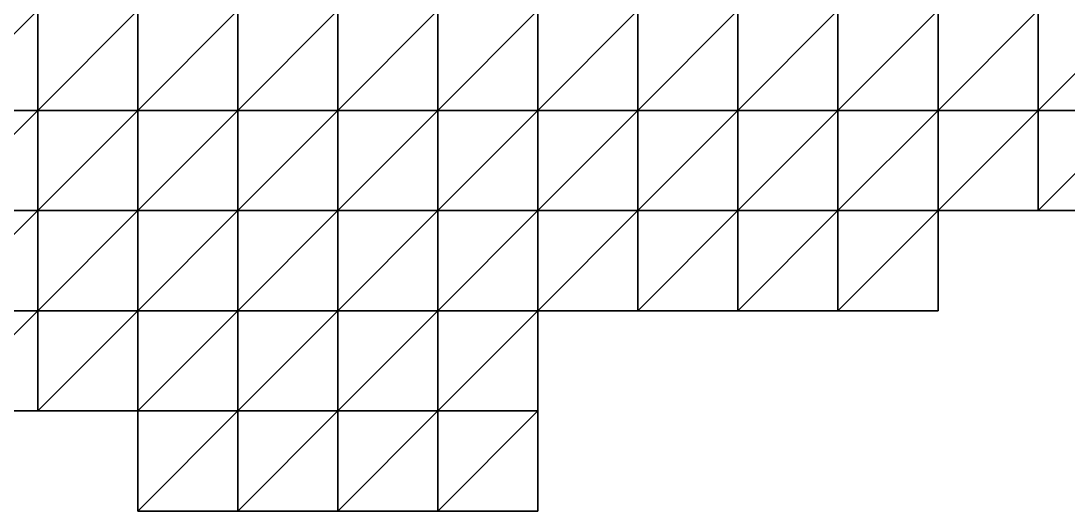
# Model space of a CAD drawing. Extents: x 292020 to 295740, y 4557680 to 4560040.
# Drawn here: x 293916.6 to 294126, y 4558360 to 4558457.8 of the extents above; entities that cross this region are included whole.
import ezdxf

# ---------------------------------------------------------------- set-up
doc = ezdxf.new("R2010")
doc.units = 0
doc.layers.add('RUN201_4_-_RUN201_NODOMAIN5_20X', color=7, linetype='CONTINUOUS')

msp = doc.modelspace()

# ---------------------------------------------------------------- linework, layer by layer
at = {"layer": 'RUN201_4_-_RUN201_NODOMAIN5_20X'}
for points in [[(293900, 4558460, 1920), (293900, 4558440, 1920), (293920, 4558460, 1920)], [(293920, 4558460, 1920), (293900, 4558440, 1920), (293920, 4558440, 1920)], [(293920, 4558460, 1980), (293900, 4558440, 1980), (293900, 4558460, 1980)], [(293920, 4558440, 1980), (293900, 4558440, 1980), (293920, 4558460, 1980)], [(293920, 4558460, 1900), (293920, 4558440, 1900), (293940, 4558460, 1900)], [(293940, 4558460, 1900), (293920, 4558440, 1900), (293940, 4558440, 1900)], [(293920, 4558460, 1900), (293920, 4558440, 1920), (293920, 4558440, 1900)], [(293920, 4558460, 1920), (293920, 4558440, 1920), (293920, 4558460, 1900)], [(293940, 4558460, 1980), (293920, 4558440, 1980), (293920, 4558460, 1980)], [(293940, 4558440, 1980), (293920, 4558440, 1980), (293940, 4558460, 1980)], [(293940, 4558460, 1900), (293940, 4558440, 1900), (293960, 4558460, 1900)], [(293960, 4558460, 1900), (293940, 4558440, 1900), (293960, 4558440, 1900)], [(293960, 4558460, 1980), (293940, 4558440, 1980), (293940, 4558460, 1980)], [(293960, 4558440, 1980), (293940, 4558440, 1980), (293960, 4558460, 1980)], [(293960, 4558460, 1900), (293960, 4558440, 1900), (293980, 4558460, 1900)], [(293980, 4558460, 1900), (293960, 4558440, 1900), (293980, 4558440, 1900)], [(293980, 4558460, 1960), (293960, 4558440, 1960), (293960, 4558460, 1960)], [(293980, 4558440, 1960), (293960, 4558440, 1960), (293980, 4558460, 1960)], [(293960, 4558440, 1960), (293960, 4558440, 1980), (293960, 4558460, 1960)], [(293960, 4558460, 1960), (293960, 4558440, 1980), (293960, 4558460, 1980)], [(293980, 4558460, 1880), (293980, 4558440, 1880), (294000, 4558460, 1880)], [(294000, 4558460, 1880), (293980, 4558440, 1880), (294000, 4558440, 1880)], [(293980, 4558460, 1880), (293980, 4558440, 1900), (293980, 4558440, 1880)], [(293980, 4558460, 1900), (293980, 4558440, 1900), (293980, 4558460, 1880)], [(294000, 4558460, 1960), (293980, 4558440, 1960), (293980, 4558460, 1960)], [(294000, 4558440, 1960), (293980, 4558440, 1960), (294000, 4558460, 1960)], [(294000, 4558460, 1880), (294000, 4558440, 1880), (294020, 4558460, 1880)], [(294020, 4558460, 1880), (294000, 4558440, 1880), (294020, 4558440, 1880)], [(294020, 4558460, 1960), (294000, 4558440, 1960), (294000, 4558460, 1960)], [(294020, 4558440, 1960), (294000, 4558440, 1960), (294020, 4558460, 1960)], [(294020, 4558440, 1880), (294020, 4558440, 1900), (294020, 4558460, 1880)], [(294020, 4558460, 1880), (294020, 4558440, 1900), (294020, 4558460, 1900)], [(294020, 4558460, 1900), (294020, 4558440, 1900), (294040, 4558460, 1900)], [(294040, 4558460, 1900), (294020, 4558440, 1900), (294040, 4558440, 1900)], [(294040, 4558460, 1960), (294020, 4558440, 1960), (294020, 4558460, 1960)], [(294040, 4558440, 1960), (294020, 4558440, 1960), (294040, 4558460, 1960)], [(294040, 4558460, 1900), (294040, 4558440, 1900), (294060, 4558460, 1900)], [(294060, 4558460, 1900), (294040, 4558440, 1900), (294060, 4558440, 1900)], [(294060, 4558460, 1960), (294040, 4558440, 1960), (294040, 4558460, 1960)], [(294060, 4558440, 1960), (294040, 4558440, 1960), (294060, 4558460, 1960)], [(294060, 4558460, 1900), (294060, 4558440, 1900), (294080, 4558460, 1900)], [(294080, 4558460, 1900), (294060, 4558440, 1900), (294080, 4558440, 1900)], [(294080, 4558460, 1960), (294060, 4558440, 1960), (294060, 4558460, 1960)], [(294080, 4558440, 1960), (294060, 4558440, 1960), (294080, 4558460, 1960)], [(294080, 4558440, 1900), (294080, 4558440, 1920), (294080, 4558460, 1900)], [(294080, 4558460, 1900), (294080, 4558440, 1920), (294080, 4558460, 1920)], [(294080, 4558460, 1920), (294080, 4558440, 1920), (294100, 4558460, 1920)], [(294100, 4558460, 1920), (294080, 4558440, 1920), (294100, 4558440, 1920)], [(294100, 4558460, 1960), (294080, 4558440, 1960), (294080, 4558460, 1960)], [(294100, 4558440, 1960), (294080, 4558440, 1960), (294100, 4558460, 1960)], [(294100, 4558460, 1920), (294100, 4558440, 1920), (294120, 4558460, 1920)], [(294120, 4558460, 1920), (294100, 4558440, 1920), (294120, 4558440, 1920)], [(294120, 4558460, 1960), (294100, 4558440, 1960), (294100, 4558460, 1960)], [(294120, 4558440, 1960), (294100, 4558440, 1960), (294120, 4558460, 1960)], [(294120, 4558460, 1920), (294120, 4558440, 1920), (294140, 4558460, 1920)], [(294140, 4558460, 1920), (294120, 4558440, 1920), (294140, 4558440, 1920)], [(294140, 4558460, 1960), (294120, 4558440, 1960), (294120, 4558460, 1960)], [(294140, 4558440, 1960), (294120, 4558440, 1960), (294140, 4558460, 1960)], [(293900, 4558440, 1920), (293900, 4558440, 1940), (293920, 4558440, 1920)], [(293920, 4558440, 1920), (293900, 4558440, 1940), (293920, 4558440, 1940)], [(293900, 4558440, 1940), (293900, 4558420, 1940), (293920, 4558440, 1940)], [(293920, 4558440, 1940), (293900, 4558420, 1940), (293920, 4558420, 1940)], [(293920, 4558440, 1980), (293900, 4558420, 1980), (293900, 4558440, 1980)], [(293920, 4558420, 1980), (293900, 4558420, 1980), (293920, 4558440, 1980)], [(293920, 4558440, 1900), (293920, 4558440, 1920), (293940, 4558440, 1900)], [(293940, 4558440, 1900), (293920, 4558440, 1920), (293940, 4558440, 1920)], [(293920, 4558440, 1920), (293920, 4558420, 1920), (293940, 4558440, 1920)], [(293940, 4558440, 1920), (293920, 4558420, 1920), (293940, 4558420, 1920)], [(293920, 4558440, 1920), (293920, 4558420, 1940), (293920, 4558420, 1920)], [(293920, 4558440, 1940), (293920, 4558420, 1940), (293920, 4558440, 1920)], [(293940, 4558440, 1980), (293920, 4558420, 1980), (293920, 4558440, 1980)], [(293940, 4558420, 1980), (293920, 4558420, 1980), (293940, 4558440, 1980)], [(293940, 4558440, 1900), (293940, 4558440, 1920), (293960, 4558440, 1900)], [(293960, 4558440, 1900), (293940, 4558440, 1920), (293960, 4558440, 1920)], [(293940, 4558440, 1920), (293940, 4558420, 1920), (293960, 4558440, 1920)], [(293960, 4558440, 1920), (293940, 4558420, 1920), (293960, 4558420, 1920)], [(293960, 4558440, 1980), (293940, 4558420, 1980), (293940, 4558440, 1980)], [(293960, 4558420, 1980), (293940, 4558420, 1980), (293960, 4558440, 1980)], [(293960, 4558440, 1900), (293960, 4558440, 1920), (293980, 4558440, 1900)], [(293980, 4558440, 1900), (293960, 4558440, 1920), (293980, 4558440, 1920)], [(293960, 4558440, 1920), (293960, 4558420, 1920), (293980, 4558440, 1920)], [(293980, 4558440, 1920), (293960, 4558420, 1920), (293980, 4558420, 1920)], [(293980, 4558440, 1980), (293960, 4558420, 1980), (293960, 4558440, 1980)], [(293980, 4558420, 1980), (293960, 4558420, 1980), (293980, 4558440, 1980)], [(293980, 4558440, 1960), (293960, 4558440, 1980), (293960, 4558440, 1960)], [(293980, 4558440, 1980), (293960, 4558440, 1980), (293980, 4558440, 1960)], [(293980, 4558440, 1880), (293980, 4558440, 1900), (294000, 4558440, 1880)], [(294000, 4558440, 1880), (293980, 4558440, 1900), (294000, 4558440, 1900)], [(293980, 4558440, 1900), (293980, 4558420, 1900), (294000, 4558440, 1900)], [(294000, 4558440, 1900), (293980, 4558420, 1900), (294000, 4558420, 1900)], [(293980, 4558440, 1900), (293980, 4558420, 1920), (293980, 4558420, 1900)], [(293980, 4558440, 1920), (293980, 4558420, 1920), (293980, 4558440, 1900)], [(294000, 4558440, 1980), (293980, 4558420, 1980), (293980, 4558440, 1980)], [(294000, 4558420, 1980), (293980, 4558420, 1980), (294000, 4558440, 1980)], [(294000, 4558440, 1960), (293980, 4558440, 1980), (293980, 4558440, 1960)], [(294000, 4558440, 1980), (293980, 4558440, 1980), (294000, 4558440, 1960)], [(294000, 4558440, 1880), (294000, 4558440, 1900), (294020, 4558440, 1880)], [(294020, 4558440, 1880), (294000, 4558440, 1900), (294020, 4558440, 1900)], [(294000, 4558440, 1900), (294000, 4558420, 1900), (294020, 4558440, 1900)], [(294020, 4558440, 1900), (294000, 4558420, 1900), (294020, 4558420, 1900)], [(294020, 4558440, 1960), (294000, 4558420, 1960), (294000, 4558440, 1960)], [(294020, 4558420, 1960), (294000, 4558420, 1960), (294020, 4558440, 1960)], [(294000, 4558420, 1960), (294000, 4558420, 1980), (294000, 4558440, 1960)], [(294000, 4558440, 1960), (294000, 4558420, 1980), (294000, 4558440, 1980)], [(294020, 4558420, 1900), (294020, 4558420, 1920), (294020, 4558440, 1900)], [(294020, 4558440, 1900), (294020, 4558420, 1920), (294020, 4558440, 1920)], [(294020, 4558440, 1900), (294020, 4558440, 1920), (294040, 4558440, 1900)], [(294040, 4558440, 1900), (294020, 4558440, 1920), (294040, 4558440, 1920)], [(294020, 4558440, 1920), (294020, 4558420, 1920), (294040, 4558440, 1920)], [(294040, 4558440, 1920), (294020, 4558420, 1920), (294040, 4558420, 1920)], [(294040, 4558440, 1960), (294020, 4558420, 1960), (294020, 4558440, 1960)], [(294040, 4558420, 1960), (294020, 4558420, 1960), (294040, 4558440, 1960)], [(294040, 4558440, 1900), (294040, 4558440, 1920), (294060, 4558440, 1900)], [(294060, 4558440, 1900), (294040, 4558440, 1920), (294060, 4558440, 1920)], [(294040, 4558440, 1920), (294040, 4558420, 1920), (294060, 4558440, 1920)], [(294060, 4558440, 1920), (294040, 4558420, 1920), (294060, 4558420, 1920)], [(294060, 4558440, 1960), (294040, 4558420, 1960), (294040, 4558440, 1960)], [(294060, 4558420, 1960), (294040, 4558420, 1960), (294060, 4558440, 1960)], [(294060, 4558440, 1900), (294060, 4558440, 1920), (294080, 4558440, 1900)], [(294080, 4558440, 1900), (294060, 4558440, 1920), (294080, 4558440, 1920)], [(294060, 4558440, 1920), (294060, 4558420, 1920), (294080, 4558440, 1920)], [(294080, 4558440, 1920), (294060, 4558420, 1920), (294080, 4558420, 1920)], [(294080, 4558440, 1960), (294060, 4558420, 1960), (294060, 4558440, 1960)], [(294080, 4558420, 1960), (294060, 4558420, 1960), (294080, 4558440, 1960)], [(294080, 4558420, 1920), (294080, 4558420, 1940), (294080, 4558440, 1920)], [(294080, 4558440, 1920), (294080, 4558420, 1940), (294080, 4558440, 1940)], [(294080, 4558440, 1920), (294080, 4558440, 1940), (294100, 4558440, 1920)], [(294100, 4558440, 1920), (294080, 4558440, 1940), (294100, 4558440, 1940)], [(294080, 4558440, 1940), (294080, 4558420, 1940), (294100, 4558440, 1940)], [(294100, 4558440, 1940), (294080, 4558420, 1940), (294100, 4558420, 1940)], [(294100, 4558440, 1960), (294080, 4558420, 1960), (294080, 4558440, 1960)], [(294100, 4558420, 1960), (294080, 4558420, 1960), (294100, 4558440, 1960)], [(294100, 4558440, 1920), (294100, 4558440, 1940), (294120, 4558440, 1920)], [(294120, 4558440, 1920), (294100, 4558440, 1940), (294120, 4558440, 1940)], [(294100, 4558440, 1940), (294100, 4558420, 1940), (294120, 4558440, 1940)], [(294120, 4558440, 1940), (294100, 4558420, 1940), (294120, 4558420, 1940)], [(294120, 4558440, 1960), (294100, 4558420, 1960), (294100, 4558440, 1960)], [(294120, 4558420, 1960), (294100, 4558420, 1960), (294120, 4558440, 1960)], [(294120, 4558440, 1920), (294120, 4558440, 1940), (294140, 4558440, 1920)], [(294140, 4558440, 1920), (294120, 4558440, 1940), (294140, 4558440, 1940)], [(294120, 4558440, 1940), (294120, 4558420, 1940), (294140, 4558440, 1940)], [(294140, 4558440, 1940), (294120, 4558420, 1940), (294140, 4558420, 1940)], [(294140, 4558440, 1960), (294120, 4558420, 1960), (294120, 4558440, 1960)], [(294140, 4558420, 1960), (294120, 4558420, 1960), (294140, 4558440, 1960)], [(293900, 4558420, 1940), (293900, 4558400, 1940), (293920, 4558420, 1940)], [(293920, 4558420, 1940), (293900, 4558400, 1940), (293920, 4558400, 1940)], [(293920, 4558420, 1980), (293900, 4558400, 1980), (293900, 4558420, 1980)], [(293920, 4558400, 1980), (293900, 4558400, 1980), (293920, 4558420, 1980)], [(293920, 4558420, 1920), (293920, 4558420, 1940), (293940, 4558420, 1920)], [(293940, 4558420, 1920), (293920, 4558420, 1940), (293940, 4558420, 1940)], [(293920, 4558420, 1940), (293920, 4558400, 1940), (293940, 4558420, 1940)], [(293940, 4558420, 1940), (293920, 4558400, 1940), (293940, 4558400, 1940)], [(293940, 4558420, 1980), (293920, 4558400, 1980), (293920, 4558420, 1980)], [(293940, 4558400, 1980), (293920, 4558400, 1980), (293940, 4558420, 1980)], [(293940, 4558420, 1920), (293940, 4558420, 1940), (293960, 4558420, 1920)], [(293960, 4558420, 1920), (293940, 4558420, 1940), (293960, 4558420, 1940)], [(293940, 4558420, 1940), (293940, 4558400, 1940), (293960, 4558420, 1940)], [(293960, 4558420, 1940), (293940, 4558400, 1940), (293960, 4558400, 1940)], [(293960, 4558420, 1980), (293940, 4558400, 1980), (293940, 4558420, 1980)], [(293960, 4558400, 1980), (293940, 4558400, 1980), (293960, 4558420, 1980)], [(293960, 4558420, 1920), (293960, 4558420, 1940), (293980, 4558420, 1920)], [(293980, 4558420, 1920), (293960, 4558420, 1940), (293980, 4558420, 1940)], [(293960, 4558420, 1940), (293960, 4558400, 1940), (293980, 4558420, 1940)], [(293980, 4558420, 1940), (293960, 4558400, 1940), (293980, 4558400, 1940)], [(293980, 4558420, 1980), (293960, 4558400, 1980), (293960, 4558420, 1980)], [(293980, 4558400, 1980), (293960, 4558400, 1980), (293980, 4558420, 1980)], [(293980, 4558420, 1900), (293980, 4558420, 1920), (294000, 4558420, 1900)], [(294000, 4558420, 1900), (293980, 4558420, 1920), (294000, 4558420, 1920)], [(293980, 4558420, 1920), (293980, 4558400, 1920), (294000, 4558420, 1920)], [(294000, 4558420, 1920), (293980, 4558400, 1920), (294000, 4558400, 1920)], [(293980, 4558420, 1920), (293980, 4558400, 1940), (293980, 4558400, 1920)], [(293980, 4558420, 1940), (293980, 4558400, 1940), (293980, 4558420, 1920)], [(294000, 4558420, 1980), (293980, 4558400, 1980), (293980, 4558420, 1980)], [(294000, 4558400, 1980), (293980, 4558400, 1980), (294000, 4558420, 1980)], [(294000, 4558420, 1900), (294000, 4558420, 1920), (294020, 4558420, 1900)], [(294020, 4558420, 1900), (294000, 4558420, 1920), (294020, 4558420, 1920)], [(294000, 4558420, 1920), (294000, 4558400, 1920), (294020, 4558420, 1920)], [(294020, 4558420, 1920), (294000, 4558400, 1920), (294020, 4558400, 1920)], [(294020, 4558420, 1960), (294000, 4558400, 1960), (294000, 4558420, 1960)], [(294020, 4558400, 1960), (294000, 4558400, 1960), (294020, 4558420, 1960)], [(294000, 4558400, 1960), (294000, 4558400, 1980), (294000, 4558420, 1960)], [(294000, 4558420, 1960), (294000, 4558400, 1980), (294000, 4558420, 1980)], [(294020, 4558400, 1920), (294020, 4558400, 1940), (294020, 4558420, 1920)], [(294020, 4558420, 1920), (294020, 4558400, 1940), (294020, 4558420, 1940)], [(294020, 4558420, 1920), (294020, 4558420, 1940), (294040, 4558420, 1920)], [(294040, 4558420, 1920), (294020, 4558420, 1940), (294040, 4558420, 1940)], [(294020, 4558420, 1940), (294020, 4558400, 1940), (294040, 4558420, 1940)], [(294040, 4558420, 1940), (294020, 4558400, 1940), (294040, 4558400, 1940)], [(294040, 4558420, 1960), (294020, 4558400, 1960), (294020, 4558420, 1960)], [(294040, 4558400, 1960), (294020, 4558400, 1960), (294040, 4558420, 1960)], [(294040, 4558420, 1920), (294040, 4558420, 1940), (294060, 4558420, 1920)], [(294060, 4558420, 1920), (294040, 4558420, 1940), (294060, 4558420, 1940)], [(294040, 4558420, 1940), (294040, 4558400, 1940), (294060, 4558420, 1940)], [(294060, 4558420, 1940), (294040, 4558400, 1940), (294060, 4558400, 1940)], [(294060, 4558420, 1960), (294040, 4558400, 1960), (294040, 4558420, 1960)], [(294060, 4558400, 1960), (294040, 4558400, 1960), (294060, 4558420, 1960)], [(294060, 4558420, 1920), (294060, 4558420, 1940), (294080, 4558420, 1920)], [(294080, 4558420, 1920), (294060, 4558420, 1940), (294080, 4558420, 1940)], [(294060, 4558420, 1940), (294060, 4558400, 1940), (294080, 4558420, 1940)], [(294080, 4558420, 1940), (294060, 4558400, 1940), (294080, 4558400, 1940)], [(294080, 4558420, 1960), (294060, 4558400, 1960), (294060, 4558420, 1960)], [(294080, 4558400, 1960), (294060, 4558400, 1960), (294080, 4558420, 1960)], [(294080, 4558420, 1940), (294080, 4558400, 1940), (294100, 4558420, 1940)], [(294100, 4558420, 1940), (294080, 4558400, 1940), (294100, 4558400, 1940)], [(294100, 4558420, 1960), (294080, 4558400, 1960), (294080, 4558420, 1960)], [(294100, 4558400, 1960), (294080, 4558400, 1960), (294100, 4558420, 1960)], [(294100, 4558400, 1940), (294100, 4558400, 1960), (294100, 4558420, 1940)], [(294100, 4558420, 1940), (294100, 4558400, 1960), (294100, 4558420, 1960)], [(294100, 4558420, 1940), (294100, 4558420, 1960), (294120, 4558420, 1940)], [(294120, 4558420, 1940), (294100, 4558420, 1960), (294120, 4558420, 1960)], [(294120, 4558420, 1940), (294120, 4558420, 1960), (294140, 4558420, 1940)], [(294140, 4558420, 1940), (294120, 4558420, 1960), (294140, 4558420, 1960)], [(293900, 4558400, 1940), (293900, 4558400, 1960), (293920, 4558400, 1940)], [(293920, 4558400, 1940), (293900, 4558400, 1960), (293920, 4558400, 1960)], [(293900, 4558400, 1960), (293900, 4558380, 1960), (293920, 4558400, 1960)], [(293920, 4558400, 1960), (293900, 4558380, 1960), (293920, 4558380, 1960)], [(293920, 4558400, 1980), (293900, 4558380, 1980), (293900, 4558400, 1980)], [(293920, 4558380, 1980), (293900, 4558380, 1980), (293920, 4558400, 1980)], [(293920, 4558400, 1940), (293920, 4558400, 1960), (293940, 4558400, 1940)], [(293940, 4558400, 1940), (293920, 4558400, 1960), (293940, 4558400, 1960)], [(293920, 4558400, 1960), (293920, 4558380, 1960), (293940, 4558400, 1960)], [(293940, 4558400, 1960), (293920, 4558380, 1960), (293940, 4558380, 1960)], [(293940, 4558400, 1980), (293920, 4558380, 1980), (293920, 4558400, 1980)], [(293940, 4558380, 1980), (293920, 4558380, 1980), (293940, 4558400, 1980)], [(293940, 4558400, 1940), (293940, 4558380, 1940), (293960, 4558400, 1940)], [(293960, 4558400, 1940), (293940, 4558380, 1940), (293960, 4558380, 1940)], [(293940, 4558400, 1940), (293940, 4558380, 1960), (293940, 4558380, 1940)], [(293940, 4558400, 1960), (293940, 4558380, 1960), (293940, 4558400, 1940)], [(293960, 4558400, 1980), (293940, 4558380, 1980), (293940, 4558400, 1980)], [(293960, 4558380, 1980), (293940, 4558380, 1980), (293960, 4558400, 1980)], [(293960, 4558400, 1940), (293960, 4558380, 1940), (293980, 4558400, 1940)], [(293980, 4558400, 1940), (293960, 4558380, 1940), (293980, 4558380, 1940)], [(293980, 4558400, 1980), (293960, 4558380, 1980), (293960, 4558400, 1980)], [(293980, 4558380, 1980), (293960, 4558380, 1980), (293980, 4558400, 1980)], [(293980, 4558400, 1920), (293980, 4558400, 1940), (294000, 4558400, 1920)], [(294000, 4558400, 1920), (293980, 4558400, 1940), (294000, 4558400, 1940)], [(293980, 4558400, 1940), (293980, 4558380, 1940), (294000, 4558400, 1940)], [(294000, 4558400, 1940), (293980, 4558380, 1940), (294000, 4558380, 1940)], [(294000, 4558400, 1980), (293980, 4558380, 1980), (293980, 4558400, 1980)], [(294000, 4558380, 1980), (293980, 4558380, 1980), (294000, 4558400, 1980)], [(294000, 4558400, 1920), (294000, 4558400, 1940), (294020, 4558400, 1920)], [(294020, 4558400, 1920), (294000, 4558400, 1940), (294020, 4558400, 1940)], [(294000, 4558400, 1940), (294000, 4558380, 1940), (294020, 4558400, 1940)], [(294020, 4558400, 1940), (294000, 4558380, 1940), (294020, 4558380, 1940)], [(294020, 4558400, 1980), (294000, 4558380, 1980), (294000, 4558400, 1980)], [(294020, 4558380, 1980), (294000, 4558380, 1980), (294020, 4558400, 1980)], [(294020, 4558400, 1960), (294000, 4558400, 1980), (294000, 4558400, 1960)], [(294020, 4558400, 1980), (294000, 4558400, 1980), (294020, 4558400, 1960)], [(294020, 4558380, 1940), (294020, 4558380, 1960), (294020, 4558400, 1940)], [(294020, 4558400, 1940), (294020, 4558380, 1960), (294020, 4558400, 1960)], [(294020, 4558400, 1940), (294020, 4558400, 1960), (294040, 4558400, 1940)], [(294040, 4558400, 1940), (294020, 4558400, 1960), (294040, 4558400, 1960)], [(294020, 4558380, 1960), (294020, 4558380, 1980), (294020, 4558400, 1960)], [(294020, 4558400, 1960), (294020, 4558380, 1980), (294020, 4558400, 1980)], [(294040, 4558400, 1940), (294040, 4558400, 1960), (294060, 4558400, 1940)], [(294060, 4558400, 1940), (294040, 4558400, 1960), (294060, 4558400, 1960)], [(294060, 4558400, 1940), (294060, 4558400, 1960), (294080, 4558400, 1940)], [(294080, 4558400, 1940), (294060, 4558400, 1960), (294080, 4558400, 1960)], [(294080, 4558400, 1940), (294080, 4558400, 1960), (294100, 4558400, 1940)], [(294100, 4558400, 1940), (294080, 4558400, 1960), (294100, 4558400, 1960)], [(293900, 4558380, 1960), (293900, 4558380, 1980), (293920, 4558380, 1960)], [(293920, 4558380, 1960), (293900, 4558380, 1980), (293920, 4558380, 1980)], [(293920, 4558380, 1960), (293920, 4558380, 1980), (293940, 4558380, 1960)], [(293940, 4558380, 1960), (293920, 4558380, 1980), (293940, 4558380, 1980)], [(293940, 4558380, 1940), (293940, 4558380, 1960), (293960, 4558380, 1940)], [(293960, 4558380, 1940), (293940, 4558380, 1960), (293960, 4558380, 1960)], [(293940, 4558380, 1960), (293940, 4558360, 1960), (293960, 4558380, 1960)], [(293960, 4558380, 1960), (293940, 4558360, 1960), (293960, 4558360, 1960)], [(293960, 4558380, 1980), (293940, 4558360, 1980), (293940, 4558380, 1980)], [(293960, 4558360, 1980), (293940, 4558360, 1980), (293960, 4558380, 1980)], [(293940, 4558380, 1960), (293940, 4558360, 1980), (293940, 4558360, 1960)], [(293940, 4558380, 1980), (293940, 4558360, 1980), (293940, 4558380, 1960)], [(293960, 4558380, 1940), (293960, 4558380, 1960), (293980, 4558380, 1940)], [(293980, 4558380, 1940), (293960, 4558380, 1960), (293980, 4558380, 1960)], [(293960, 4558380, 1960), (293960, 4558360, 1960), (293980, 4558380, 1960)], [(293980, 4558380, 1960), (293960, 4558360, 1960), (293980, 4558360, 1960)], [(293980, 4558380, 1980), (293960, 4558360, 1980), (293960, 4558380, 1980)], [(293980, 4558360, 1980), (293960, 4558360, 1980), (293980, 4558380, 1980)], [(293980, 4558380, 1940), (293980, 4558380, 1960), (294000, 4558380, 1940)], [(294000, 4558380, 1940), (293980, 4558380, 1960), (294000, 4558380, 1960)], [(293980, 4558380, 1960), (293980, 4558360, 1960), (294000, 4558380, 1960)], [(294000, 4558380, 1960), (293980, 4558360, 1960), (294000, 4558360, 1960)], [(294000, 4558380, 1980), (293980, 4558360, 1980), (293980, 4558380, 1980)], [(294000, 4558360, 1980), (293980, 4558360, 1980), (294000, 4558380, 1980)], [(294000, 4558380, 1940), (294000, 4558380, 1960), (294020, 4558380, 1940)], [(294020, 4558380, 1940), (294000, 4558380, 1960), (294020, 4558380, 1960)], [(294000, 4558380, 1960), (294000, 4558360, 1960), (294020, 4558380, 1960)], [(294020, 4558380, 1960), (294000, 4558360, 1960), (294020, 4558360, 1960)], [(294020, 4558380, 1980), (294000, 4558360, 1980), (294000, 4558380, 1980)], [(294020, 4558360, 1980), (294000, 4558360, 1980), (294020, 4558380, 1980)], [(294020, 4558360, 1960), (294020, 4558360, 1980), (294020, 4558380, 1960)], [(294020, 4558380, 1960), (294020, 4558360, 1980), (294020, 4558380, 1980)], [(293940, 4558360, 1960), (293940, 4558360, 1980), (293960, 4558360, 1960)], [(293960, 4558360, 1960), (293940, 4558360, 1980), (293960, 4558360, 1980)], [(293960, 4558360, 1960), (293960, 4558360, 1980), (293980, 4558360, 1960)], [(293980, 4558360, 1960), (293960, 4558360, 1980), (293980, 4558360, 1980)], [(293980, 4558360, 1960), (293980, 4558360, 1980), (294000, 4558360, 1960)], [(294000, 4558360, 1960), (293980, 4558360, 1980), (294000, 4558360, 1980)], [(294000, 4558360, 1960), (294000, 4558360, 1980), (294020, 4558360, 1960)], [(294020, 4558360, 1960), (294000, 4558360, 1980), (294020, 4558360, 1980)]]:
    msp.add_3dface(points, dxfattribs=at)

doc.saveas('drawing.dxf')
